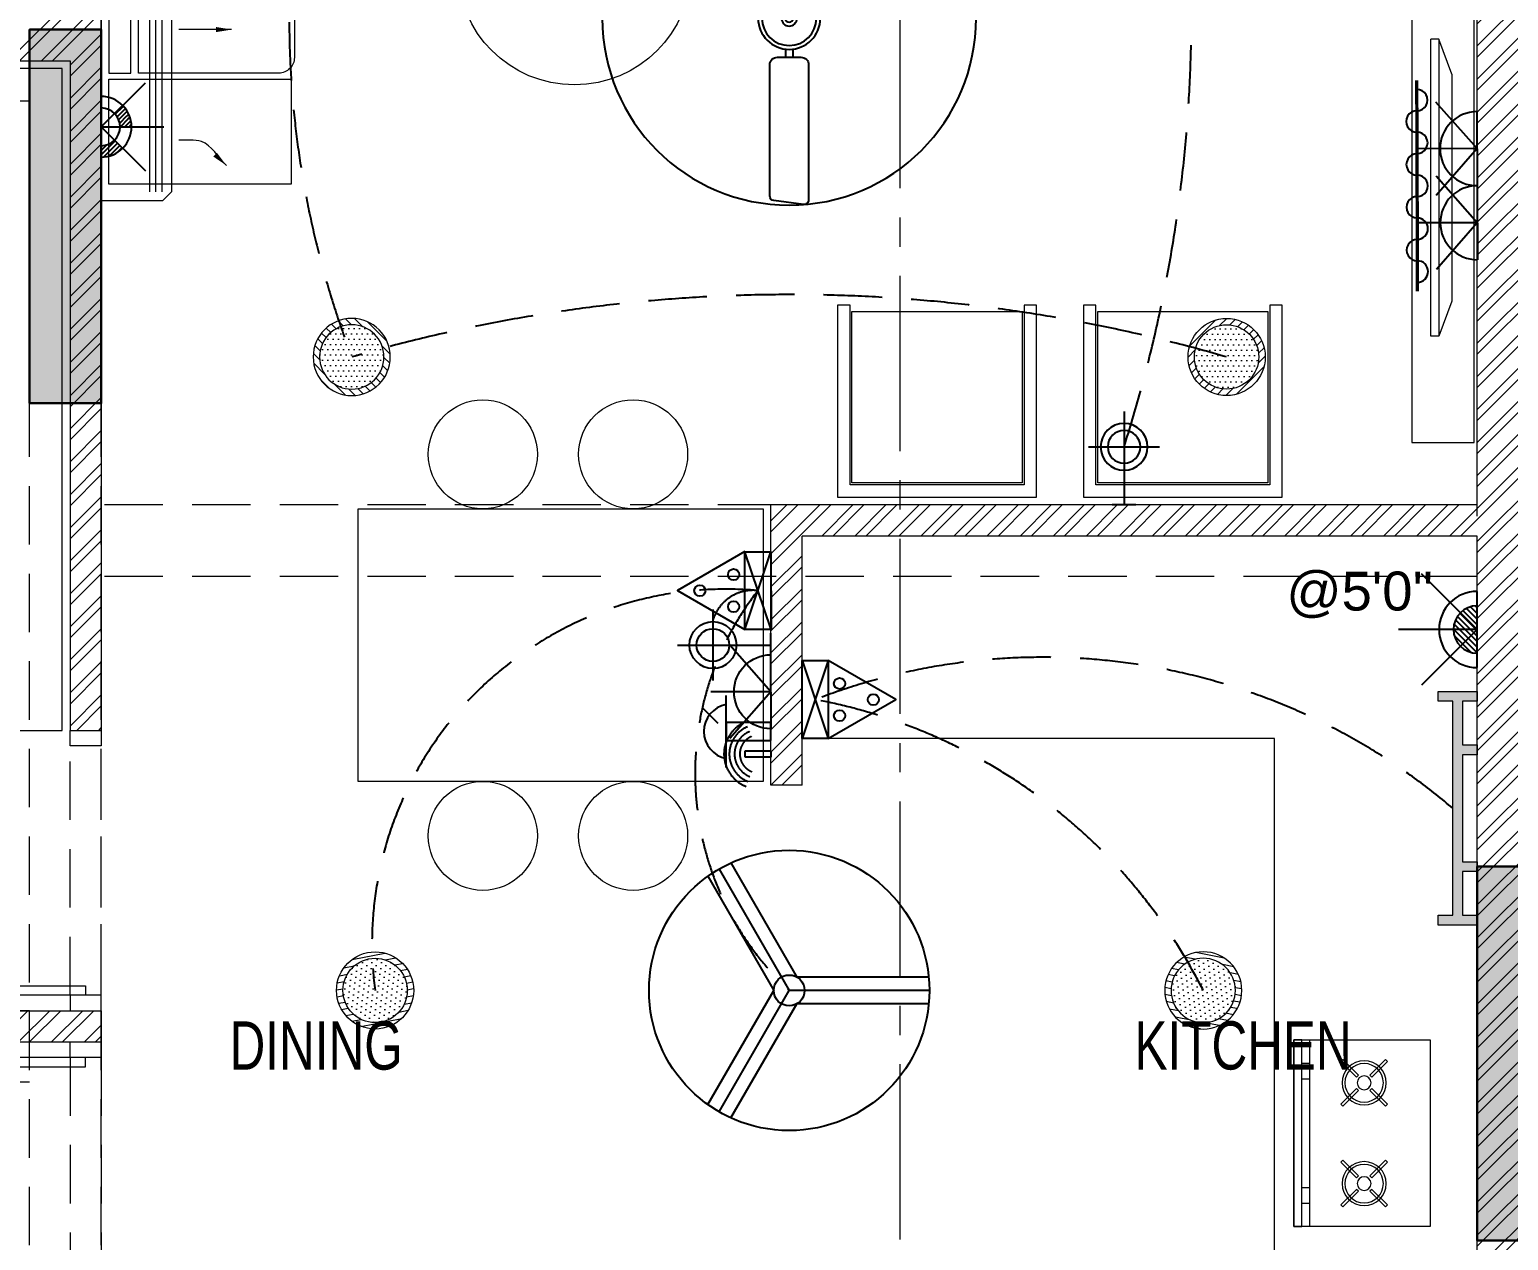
# Model space of a CAD drawing. Header units: inches. Extents: x 822859 to 1009930, y 496782 to 576896.
# Drawn here: x 829662 to 834409, y 507805 to 511693 of the extents above; entities that cross this region are included whole.
import ezdxf
from ezdxf.enums import TextEntityAlignment as Align

# ---------------------------------------------------------------- set-up
doc = ezdxf.new("R2010")
doc.units = ezdxf.units.IN
doc.header["$LTSCALE"] = 750
doc.header["$MEASUREMENT"] = 0
for name, pattern in [('CENTER', [2, 1.25, -0.25, 0.25, -0.25]), ('CENTER2', [1.125, 0.75, -0.125, 0.125, -0.125]), ('DASHED', [0.75, 0.5, -0.25]), ('HIDDEN', [0.375, 0.25, -0.125])]:
    doc.linetypes.add(name, pattern=pattern)
for name, color, linetype, lineweight in [('1 x 15 W green led dl', 84, 'Continuous', 5), ('COLUMN', 5, 'Continuous', 13), ('d-fur', 250, 'Continuous', 9), ('DOOR-MSA', 8, 'Continuous', 13), ('ELE-01-MSA', 8, 'Continuous', 18), ('FURNITURE-MSA', 251, 'Continuous', 5), ('HVAC-HW UNIT', 1, 'Continuous', 13), ('PE-02 1x40w wall tube light point', 76, 'Continuous', 5), ('S_B4_230x425', 15, 'HIDDEN', 20), ('S_B4_230x575', 10, 'HIDDEN', 20), ('S_C_ABOVE HP TO TOP', 5, 'Continuous', 30), ('SECTION LINE', 14, 'CENTER', 9), ('TEXT ROOM NAME-MSA', 8, 'Continuous', 13), ('WALL HATCH-MSA', 251, 'Continuous', 9), ('WALL-MSA', 11, 'Continuous', 18), ('WINDOW-MSA', 8, 'Continuous', 13)]:
    doc.layers.add(name, color=color, linetype=linetype, lineweight=lineweight)
for name, color, linetype in [('CS SHEET', 7, 'Continuous'), ('E-18 wall light point', 3, 'Continuous'), ('E-39 call bell point', 1, 'Continuous'), ('E-47 switch board', 1, 'Continuous'), ('E-49 5A plug point', 150, 'Continuous'), ('E-49a SB with 5A plug point', 5, 'Continuous'), ('E-50 15A plug point', 1, 'Continuous'), ('E-51 15 A AC PLUG POINT', 6, 'Continuous'), ('E-56 television point', 4, 'Continuous'), ('E-electrical text', 202, 'Continuous'), ('ELE.fan', 30, 'Continuous'), ("Emg-42 4' fan point", 30, 'Continuous'), ('PE-E-Electrical Control', 150, 'HIDDEN'), ('R.C.C HATCH-MSA', 250, 'Continuous'), ('WIFI', 5, 'DASHED')]:
    doc.layers.add(name, color=color, linetype=linetype)
doc.styles.add('125pt1.6', font='simplex.shx', dxfattribs={"width": 0.6, "height": 200})
doc.styles.add('MtXpl_Swis721_LtCn_B', font='swisscl.ttf')
doc.styles.add('NARROW', font='ARIALN.TTF', dxfattribs={"height": 2.25})
doc.styles.get("Standard").update_dxf_attribs({"font": 'arial.ttf'})
doc.dimstyles.new('DIM_50', dxfattribs={"dimtxt": 200, "dimasz": 100, "dimexe": 25, "dimexo": 5, "dimgap": 25, "dimtad": 1, "dimdec": 0, "dimzin": 0, "dimdsep": 46, "dimtxsty": '125pt1.6', "dimblk": 'ARCHTICK', "dimcen": 0.09, "dimclrd": 8, "dimclre": 8, "dimclrt": 7, "dimaunit": 1, "dimadec": 4, "dimazin": 0, "dimtfac": 1, "dimtdec": 0, "dimtmove": 2, "dimatfit": 1, "dimfxl": 150, "dimfxlon": 1, "dimtolj": 1, "dimtzin": 0, "dimarcsym": 1})
pattern_1 = [(45, (-830625.795, -554021.86), (-53.0330086, 53.0330086), []), (45, (-830590.44, -554021.86), (-53.0330086, 53.0330086), [])]

# ---------------------------------------------------------------- blocks, each defined once
blk = doc.blocks.new('A$C37e82350')
at = {"layer": 'SECTION LINE', "linetype": 'CENTER2'}
blk.add_lwpolyline([(-2541.6, -2026.8), (-2541.6, -2083.3), (61391, -2083.3), (61391, -2039.2)], dxfattribs=at)
blk = doc.blocks.new('BLOCK-G & H TYPICAL COLOUMN')
at = {"layer": 'R.C.C HATCH-MSA'}
h = blk.add_hatch(color=256, dxfattribs=at)
h.dxf.hatch_style = 1
h.paths.add_polyline_path([(172697.62, -104207.75), (172688.57, -104207.75), (172688.57, -104255), (172697.62, -104255)])
h.paths.add_polyline_path([(172327.12, -104207.75), (172336.18, -104207.75), (172336.18, -104255), (172327.12, -104255)])
h.paths.add_polyline_path([(172819.88, -104207.75), (172819.88, -104216.81), (172867.12, -104216.81), (172867.12, -104207.75)])
h.paths.add_polyline_path([(172204.87, -104207.75), (172204.87, -104216.81), (172157.62, -104216.81), (172157.62, -104207.75)])
h.paths.add_polyline_path([(172561.18, -104240.06), (172552.12, -104240.06), (172552.12, -104287.31), (172561.18, -104287.31)])
h.paths.add_polyline_path([(172463.57, -104240.06), (172472.62, -104240.06), (172472.62, -104287.31), (172463.57, -104287.31)])
h.paths.add_polyline_path([(172177.87, -104422.2), (172177.87, -104431.25), (172130.62, -104431.25), (172130.62, -104422.2)])
h.paths.add_polyline_path([(172894.12, -104422.2), (172894.12, -104431.25), (172846.88, -104431.25), (172846.88, -104422.2)])
h.paths.add_polyline_path([(172336.12, -104486.75), (172336.12, -104495.81), (172288.87, -104495.81), (172288.87, -104486.75)])
h.paths.add_polyline_path([(172202.62, -104543.75), (172202.62, -104552.81), (172155.37, -104552.81), (172155.37, -104543.75)])
h.paths.add_polyline_path([(172822.13, -104543.75), (172822.13, -104552.81), (172869.37, -104552.81), (172869.37, -104543.75)])
h.paths.add_polyline_path([(172516.9, -104495.81), (172507.85, -104495.81), (172507.85, -104448.56), (172516.9, -104448.56)])
h.paths.add_polyline_path([(172697.62, -104104.25), (172688.57, -104104.25), (172688.57, -104057.01), (172697.62, -104057.01)])
h.paths.add_polyline_path([(172327.12, -104104.25), (172336.18, -104104.25), (172336.18, -104057.01), (172327.12, -104057.01)])
h.paths.add_polyline_path([(172819.88, -104104.25), (172819.88, -104095.2), (172867.12, -104095.2), (172867.12, -104104.25)])
h.paths.add_polyline_path([(172204.87, -104104.25), (172204.87, -104095.2), (172157.62, -104095.2), (172157.62, -104104.25)])
h.paths.add_polyline_path([(172561.18, -104071.94), (172552.12, -104071.94), (172552.12, -104024.7), (172561.18, -104024.7)])
h.paths.add_polyline_path([(172463.57, -104071.94), (172472.62, -104071.94), (172472.62, -104024.7), (172463.57, -104024.7)])
h.paths.add_polyline_path([(172177.87, -103889.81), (172177.87, -103880.75), (172130.62, -103880.75), (172130.62, -103889.81)])
h.paths.add_polyline_path([(172894.12, -103889.81), (172894.12, -103880.75), (172846.88, -103880.75), (172846.88, -103889.81)])
h.paths.add_polyline_path([(172336.12, -103825.25), (172336.12, -103816.2), (172288.87, -103816.2), (172288.87, -103825.25)])
h.paths.add_polyline_path([(172202.62, -103768.25), (172202.62, -103759.2), (172155.37, -103759.2), (172155.37, -103768.25)])
h.paths.add_polyline_path([(172822.13, -103768.25), (172822.13, -103759.2), (172869.37, -103759.2), (172869.37, -103768.25)])
h.paths.add_polyline_path([(172516.9, -103816.2), (172507.85, -103816.2), (172507.85, -103863.44), (172516.9, -103863.44)])
h.paths.add_polyline_path([(172548.37, -103699.31), (172548.37, -103690.25), (172595.62, -103690.25), (172595.62, -103699.31)])
h.paths.add_polyline_path([(172476.37, -103699.31), (172476.37, -103690.25), (172429.13, -103690.25), (172429.13, -103699.31)])
h.paths.add_polyline_path([(172726.82, -103612.31), (172726.82, -103603.25), (172774.06, -103603.25), (172774.06, -103612.31)])
h.paths.add_polyline_path([(172297.93, -103612.31), (172297.93, -103603.25), (172250.69, -103603.25), (172250.69, -103612.31)])
h.paths.add_polyline_path([(172920.37, -103523.81), (172920.37, -103514.75), (172857.56, -103514.75), (172857.56, -103523.81)])
h.paths.add_polyline_path([(172104.37, -103523.81), (172104.37, -103514.75), (172167.19, -103514.75), (172167.19, -103523.81)])
h.paths.add_polyline_path([(172476.37, -103492.94), (172467.32, -103492.94), (172467.32, -103445.7), (172476.37, -103445.7)])
h.paths.add_polyline_path([(172548.37, -103492.94), (172557.43, -103492.94), (172557.43, -103445.7), (172548.37, -103445.7)])
h.paths.add_polyline_path([(172663.43, -103454.75), (172759.5, -103454.75), (172759.5, -103349.7), (172663.43, -103349.7), (172663.43, -103358.75), (172750.44, -103358.75), (172750.44, -103445.7), (172663.43, -103445.7)])
h.paths.add_polyline_path([(172361.32, -103454.75), (172265.25, -103454.75), (172265.25, -103349.7), (172361.32, -103349.7), (172361.32, -103358.75), (172274.31, -103358.75), (172274.31, -103445.7), (172361.32, -103445.7)])
h.paths.add_polyline_path([(172428.37, -103358.75), (172419.32, -103358.75), (172419.32, -103311.51), (172428.37, -103311.51)])
h.paths.add_polyline_path([(172428.37, -103132.74), (172419.32, -103132.74), (172419.32, -103179.99), (172428.37, -103179.99)])
h.paths.add_polyline_path([(172151.62, -103286.75), (172151.62, -103277.7), (172104.37, -103277.7), (172104.37, -103286.75)])
h.paths.add_polyline_path([(172245.43, -103162.74), (172245.43, -103153.68), (172198.19, -103153.68), (172198.19, -103162.74)])
h.paths.add_polyline_path([(172428.37, -103021.25), (172419.32, -103021.25), (172419.32, -103068.5), (172428.37, -103068.5)])
h.paths.add_polyline_path([(172245.43, -102997.25), (172236.37, -102997.25), (172236.37, -103044.5), (172245.43, -103044.5)])
h.paths.add_polyline_path([(172104.37, -102997.25), (172104.37, -103006.31), (172151.62, -103006.31), (172151.62, -102997.25)])
h.paths.add_polyline_path([(172596.37, -103358.75), (172605.43, -103358.75), (172605.43, -103311.51), (172596.37, -103311.51)])
h.paths.add_polyline_path([(172596.37, -103132.74), (172605.43, -103132.74), (172605.43, -103179.99), (172596.37, -103179.99)])
h.paths.add_polyline_path([(172873.13, -103286.75), (172873.13, -103277.7), (172920.37, -103277.7), (172920.37, -103286.75)])
h.paths.add_polyline_path([(172779.32, -103162.74), (172779.32, -103153.68), (172826.56, -103153.68), (172826.56, -103162.74)])
h.paths.add_polyline_path([(172596.37, -103021.25), (172605.43, -103021.25), (172605.43, -103068.5), (172596.37, -103068.5)])
h.paths.add_polyline_path([(172779.32, -102997.25), (172788.37, -102997.25), (172788.37, -103044.5), (172779.32, -103044.5)])
h.paths.add_polyline_path([(172920.37, -102997.25), (172920.37, -103006.31), (172873.13, -103006.31), (172873.13, -102997.25)])
h.paths.add_polyline_path([(172548.37, -104612.7), (172548.37, -104621.75), (172595.62, -104621.75), (172595.62, -104612.7)])
h.paths.add_polyline_path([(172476.37, -104612.7), (172476.37, -104621.75), (172429.13, -104621.75), (172429.13, -104612.7)])
h.paths.add_polyline_path([(172297.93, -104699.7), (172297.93, -104708.75), (172250.69, -104708.75), (172250.69, -104699.7)])
h.paths.add_polyline_path([(172104.37, -104788.2), (172104.37, -104797.25), (172167.19, -104797.25), (172167.19, -104788.2)])
h.paths.add_polyline_path([(172726.82, -104699.7), (172726.82, -104708.75), (172774.06, -104708.75), (172774.06, -104699.7)])
h.paths.add_polyline_path([(172920.37, -104788.2), (172920.37, -104797.25), (172857.56, -104797.25), (172857.56, -104788.2)])
h.paths.add_polyline_path([(172476.37, -104819.06), (172467.32, -104819.06), (172467.32, -104866.31), (172476.37, -104866.31)])
h.paths.add_polyline_path([(172548.37, -104819.06), (172557.43, -104819.06), (172557.43, -104866.31), (172548.37, -104866.31)])
h.paths.add_polyline_path([(172663.43, -104857.25), (172759.5, -104857.25), (172759.5, -104962.31), (172663.43, -104962.31), (172663.43, -104953.25), (172750.44, -104953.25), (172750.44, -104866.31), (172663.43, -104866.31)])
h.paths.add_polyline_path([(172361.32, -104857.25), (172265.25, -104857.25), (172265.25, -104962.31), (172361.32, -104962.31), (172361.32, -104953.25), (172274.31, -104953.25), (172274.31, -104866.31), (172361.32, -104866.31)])
h.paths.add_polyline_path([(172428.37, -104953.25), (172419.32, -104953.25), (172419.32, -105000.5), (172428.37, -105000.5)])
h.paths.add_polyline_path([(172428.37, -105178.31), (172419.32, -105178.31), (172419.32, -105131.06), (172428.37, -105131.06)])
h.paths.add_polyline_path([(172151.62, -105025.25), (172151.62, -105034.31), (172104.37, -105034.31), (172104.37, -105025.25)])
h.paths.add_polyline_path([(172245.43, -105072.5), (172236.37, -105072.5), (172236.37, -105025.25), (172245.43, -105025.25)])
h.paths.add_polyline_path([(172428.37, -105290.75), (172419.32, -105290.75), (172419.32, -105243.51), (172428.37, -105243.51)])
h.paths.add_polyline_path([(172245.43, -105314.75), (172236.37, -105314.75), (172236.37, -105267.51), (172245.43, -105267.51)])
h.paths.add_polyline_path([(172104.37, -105277.35), (172113.43, -105277.35), (172113.43, -105314.75), (172104.37, -105314.75)])
h.paths.add_polyline_path([(172596.37, -104953.25), (172605.43, -104953.25), (172605.43, -105000.5), (172596.37, -105000.5)])
h.paths.add_polyline_path([(172596.37, -105178.31), (172605.43, -105178.31), (172605.43, -105131.06), (172596.37, -105131.06)])
h.paths.add_polyline_path([(172873.13, -105025.25), (172873.13, -105034.31), (172920.37, -105034.31), (172920.37, -105025.25)])
h.paths.add_polyline_path([(172788.37, -105025.25), (172779.32, -105025.25), (172779.32, -105072.5), (172788.37, -105072.5)])
h.paths.add_polyline_path([(172596.37, -105290.75), (172605.43, -105290.75), (172605.43, -105243.51), (172596.37, -105243.51)])
h.paths.add_polyline_path([(172779.32, -105314.75), (172788.37, -105314.75), (172788.37, -105267.51), (172779.32, -105267.51)])
h.paths.add_polyline_path([(172911.32, -105314.75), (172920.37, -105314.75), (172920.37, -105277.35), (172911.32, -105277.35)])
h.paths.add_polyline_path([(172688.63, -104486.75), (172688.63, -104495.81), (172735.87, -104495.81), (172735.87, -104486.75)])
h.paths.add_polyline_path([(172688.63, -103825.25), (172688.63, -103816.2), (172735.87, -103816.2), (172735.87, -103825.25)])
at = {"layer": 'COLUMN'}
for points in [[(172245.43, -105072.5), (172236.37, -105072.5), (172236.37, -105025.25), (172245.43, -105025.25)], [(172428.37, -105178.31), (172419.32, -105178.31), (172419.32, -105131.06), (172428.37, -105131.06)]]:
    blk.add_lwpolyline(points, close=True, dxfattribs=at)
blk = doc.blocks.new('A$C16cd5f5f')
at = {"layer": 'WINDOW-MSA', "ltscale": 5000}
for points in [[(50, 50), (50, 850), (80, 850), (80, 50)], [(0, 0), (50, 0), (50, 100), (0, 100)], [(900, 0), (850, 0), (850, 100), (900, 100)]]:
    blk.add_lwpolyline(points, close=True, dxfattribs=at)
at = {"layer": 'WINDOW-MSA', "linetype": 'HIDDEN', "elevation": 0}
blk.add_lwpolyline([(50, 100), (850, 100)], dxfattribs=at)
at = {"layer": 'WINDOW-MSA', "linetype": 'HIDDEN'}
blk.add_lwpolyline([(50, 0), (850, 0)], dxfattribs=at)
blk = doc.blocks.new('G$C7997B730')
at = {"layer": 'FURNITURE-MSA'}
for p, q in [((36, 1324.9, 0), (0, 1324.9, 0)), ((0, 1324.9, 0), (0, 0, 0)), ((36, 1324.9, 0), (0, 1324.9, 0)), ((92.7, 1168.8, 0), (36, 1324.9, 0)), ((36, 0, 0), (36, 1324.9, 0)), ((92.7, 1168.8, 0), (36, 1324.9, 0)), ((92.7, 156.1, 0), (92.7, 1168.8, 0)), ((92.7, 156.1, 0), (36, 0, 0)), ((36, 0, 0), (0, 0, 0))]:
    blk.add_line(p, q, dxfattribs=at)
blk = doc.blocks.new('STUV')
at = {"layer": 'FURNITURE-MSA'}
for p, q in [((168.7, 0, 0), (168.7, -600, 0)), ((-81.5, -69.6), (-75.3, -63.3)), ((-31.4, -119.7), (-81.5, -69.6)), ((-75.3, -63.3), (-25.2, -113.4)), ((11.8, -113.4), (61.9, -63.3)), ((68.2, -69.6), (18.1, -119.7)), ((61.9, -63.3), (68.2, -69.6)), ((168.7, -75.9, 0), (193.7, -75.9, 0)), ((-25.2, -113.4), (-31.4, -119.7)), ((18.1, -119.7), (11.8, -113.4)), ((193.7, -125.7, 0), (168.7, -125.7, 0)), ((-81.5, -206.8), (-31.4, -156.7)), ((-25.2, -162.9), (-75.3, -213)), ((-31.4, -156.7), (-25.2, -162.9)), ((11.8, -162.9), (18.1, -156.7)), ((61.9, -213), (11.8, -162.9)), ((18.1, -156.7), (68.2, -206.8)), ((-75.3, -213), (-81.5, -206.8)), ((68.2, -206.8), (61.9, -213)), ((-81.5, -393.2), (-75.3, -387)), ((-31.4, -443.3), (-81.5, -393.2)), ((-75.3, -387), (-25.2, -437.1)), ((11.8, -437.1), (61.9, -387)), ((68.2, -393.2), (18.1, -443.3)), ((61.9, -387), (68.2, -393.2)), ((-25.2, -437.1), (-31.4, -443.3)), ((18.1, -443.3), (11.8, -437.1)), ((193.7, -474.3, 0), (168.7, -474.3, 0)), ((-81.5, -530.4), (-31.4, -480.3)), ((-25.2, -486.6), (-75.3, -536.7)), ((-31.4, -480.3), (-25.2, -486.6)), ((11.8, -486.6), (18.1, -480.3)), ((61.9, -536.7), (11.8, -486.6)), ((18.1, -480.3), (68.2, -530.4)), ((-75.3, -536.7), (-81.5, -530.4)), ((68.2, -530.4), (61.9, -536.7)), ((193.7, -524.1, 0), (168.7, -524.1, 0))]:
    blk.add_line(p, q, dxfattribs=at)
for points in [[(-218.6, -600), (218.6, -600), (218.6, 0), (-218.6, 0)], [(218.6, -600), (193.7, -600), (193.7, 0), (218.6, 0)]]:
    blk.add_lwpolyline(points, close=True, dxfattribs=at)
for centre, radius in [((-6.7, -138.2), 70.6), ((-6.7, -138.2), 61.8), ((-6.7, -138.2), 22.1), ((-6.7, -461.8), 70.6), ((-6.7, -461.8), 61.8), ((-6.7, -461.8), 22.1)]:
    blk.add_circle(centre, radius, dxfattribs=at)
blk = doc.blocks.new('A$Caebde61c')
at = {"layer": 'FURNITURE-MSA'}
for p, q in [((7349.6, -53787.4), (5832.8, -53787.4)), ((7349.6, -56539.5), (7349.6, -53787.4))]:
    blk.add_line(p, q, dxfattribs=at)
for points in [[(3607.5, -51651), (3677.8, -51651), (3677.8, -50007.4), (6402.8, -50007.4), (6402.8, -49937.4), (3607.8, -49937.4)], [(7790.3, -52837.4), (7990.3, -52837.4), (7990.3, -51187.4), (7790.3, -51187.4)], [(3457.8, -53761.2), (3457.8, -51636.2), (2947.8, -51636.2), (2947.8, -53761.2)], [(4192.5, -51671), (4192.5, -52007.4), (3607.5, -52007.4), (3607.5, -51671)], [(4407.8, -53049.9), (5707.8, -53049.9), (5707.8, -53924.9), (4407.8, -53924.9)]]:
    blk.add_lwpolyline(points, close=True, dxfattribs=at)
blk.add_lwpolyline([(3702.8, -50032.4), (6402.8, -50032.4), (6402.8, -50482.4, -0.414214), (6352.8, -50532.4), (4202.8, -50532.4), (4202.8, -51601, -0.414214), (4152.8, -51651), (3702.8, -51651), (3702.8, -50032.4)], format="xyb", dxfattribs=at)
for centre, radius in [((5101.9, -51313.8, 0), 375), ((4807.8, -52874.9), 175), ((5290.2, -52874.9), 175), ((4807.8, -54099.9), 175), ((5290.2, -54099.9), 175)]:
    blk.add_circle(centre, radius, dxfattribs=at)
at = {"layer": 'FURNITURE-MSA', "xscale": -1}
blk.add_blockref('STUV', (7630.1, -54754.6), dxfattribs=at)
blk = doc.blocks.new('DRHASHGSDG')
at = {"layer": 'WALL HATCH-MSA'}
h = blk.add_hatch(dxfattribs=at)
h.set_pattern_fill('ANSI32', color=256, scale=200)
h.set_pattern_definition(pattern_1)
h.paths.add_polyline_path([(1416.5, -43855.3), (1416.5, -44755.3), (1516.5, -44755.3), (1516.5, -43955.3), (3683.3, -43955.3), (3683.3, -49682.4), (3913.3, -49682.4), (3913.3, -40500.3), (3683.3, -40500.3), (3683.3, -43855.3)])
h = blk.add_hatch(dxfattribs=at)
h.set_pattern_fill('ANSI32', color=256, scale=200)
h.set_pattern_definition(pattern_1)
h.paths.add_polyline_path([(-4316.3, -43529.1), (-4316.3, -42329.1), (-963.5, -42329.1), (-963.5, -42230.3), (-733.5, -42230.3), (-733.5, -44579.1), (-833.5, -44579.1), (-833.5, -42429.1), (-4216.3, -42429.1), (-4216.3, -43529.1)])
h = blk.add_hatch(dxfattribs=at)
h.set_pattern_fill('ANSI32', color=256, scale=200)
h.set_pattern_definition(pattern_1)
h.paths.add_polyline_path([(-4316.3, -46932.4), (-4316.3, -45079.1), (-4216.3, -45079.1), (-4216.3, -45479.1), (-733.5, -45479.1), (-733.5, -45579.1), (-4216.3, -45579.1), (-4216.3, -46932.4)])
at = {"layer": 'd-fur', "ltscale": 100}
for points in [[(2269.2, -43214.2), (2229.2, -43214.2), (2229.2, -43790.3), (1670.5, -43790.3), (1670.5, -43214.2), (1630.5, -43214.2), (1630.5, -43830.3), (2269.2, -43830.3)], [(1676.5, -43234.2), (2223.2, -43234.2), (2223.2, -43784.3), (1676.5, -43784.3)], [(3057.9, -43214.2), (3017.9, -43214.2), (3017.9, -43790.3), (2459.2, -43790.3), (2459.2, -43214.2), (2419.2, -43214.2), (2419.2, -43830.3), (3057.9, -43830.3)], [(2465.2, -43234.2), (3011.9, -43234.2), (3011.9, -43784.3), (2465.2, -43784.3)]]:
    blk.add_lwpolyline(points, close=True, dxfattribs=at)
at = {"layer": 'WALL-MSA'}
for p, q in [((3683.3, -43855.3), (3683.3, -40500.3)), ((-733.5, -42230.3), (-733.5, -44579.1)), ((-4216.3, -42429.1), (-833.5, -42429.1)), ((-833.5, -42429.1), (-833.5, -44579.1)), ((3683.3, -43855.3), (1416.5, -43855.3)), ((1416.5, -44755.3), (1416.5, -43855.3)), ((3683.3, -43955.3), (1516.5, -43955.3)), ((1516.5, -44755.3), (1516.5, -43955.3)), ((3683.3, -49682.4), (3683.3, -43955.3)), ((-833.5, -44579.1), (-733.5, -44579.1)), ((1516.5, -44755.3), (1416.5, -44755.3)), ((-4216.3, -45479.1), (-733.5, -45479.1)), ((-733.5, -45479.1), (-733.5, -45579.1)), ((-4216.3, -45579.1), (-733.5, -45579.1))]:
    blk.add_line(p, q, dxfattribs=at)
at = {"color": 2, "rotation": 270}
blk.add_blockref('A$C37e82350', (3913.3, 9182.1), dxfattribs=at)
at = {"layer": 'COLUMN', "xscale": 25.4, "yscale": 25.4, "zscale": 25.4}
blk.add_blockref('BLOCK-G & H TYPICAL COLOUMN', (-4375767.4, 2625312.3), dxfattribs=at)
at = {"layer": 'DOOR-MSA', "rotation": 90.00000000000001}
blk.add_blockref('A$C16cd5f5f', (-733.5, -45479.1, 0), dxfattribs=at)
at = {"layer": 'DOOR-MSA', "extrusion": (-5.73972e-42, 1.29247e-26, -1), "zscale": -1, "rotation": 270}
blk.add_blockref('A$C16cd5f5f', (733.5, -45579.1), dxfattribs=at)
at = {"layer": 'ELE-01-MSA', "xscale": -0.7200000000000014, "yscale": 0.7200000000000014, "zscale": 0.7200000000000014, "rotation": 180}
blk.add_blockref('G$C7997B730', (3534.8, -42359.9, 0), dxfattribs=at)
at = {"layer": 'FURNITURE-MSA'}
blk.add_blockref('A$Caebde61c', (-4316.3, 9182.1), dxfattribs=at)
at = {"layer": 'TEXT ROOM NAME-MSA', "lineweight": 0, "style": 'MtXpl_Swis721_LtCn_B'}
for s, p in [('DINING', (-321.6, -45668.3)), ('KITCHEN', (2583.3, -45668))]:
    blk.add_text(s, height=155, dxfattribs=at).set_placement(p)
blk = doc.blocks.new('C-230x1200')
at = {"layer": 'S_C_ABOVE HP TO TOP'}
h = blk.add_hatch(color=250, dxfattribs=at)
h.dxf.hatch_style = 1
h.paths.add_polyline_path([(-230, 1200), (-230, 0), (0, 0), (0, 1200)])
at = {"layer": 'S_C_ABOVE HP TO TOP', "color": 8}
blk.add_lwpolyline([(0, 1200), (-230, 1200), (-230, 0), (0, 0)], close=True, dxfattribs=at)
blk = doc.blocks.new('zw$A6E')
at = {"layer": 'S_B4_230x425', "color": 8}
for p, q in [((-8410.5, -43855.3), (-12827.3, -43855.3)), ((-8410.5, -44085.3), (-12827.3, -44085.3))]:
    blk.add_line(p, q, dxfattribs=at)
at = {"layer": 'S_B4_230x575', "color": 8}
for p, q in [((-8410.5, -45016.7), (-8410.5, -41700.3)), ((-13057.3, -42559.1), (-15210.1, -42559.1)), ((-13057.3, -48482.4), (-13057.3, -43529.1)), ((-12827.3, -48482.4), (-12827.3, -43529.1)), ((-13057.3, -45479.1), (-16180.1, -45479.1)), ((-13057.3, -45709.1), (-16180.1, -45709.1))]:
    blk.add_line(p, q, dxfattribs=at)
at = {"layer": 'S_C_ABOVE HP TO TOP', "rotation": 180}
blk.add_blockref('C-230x1200', (-13057.3, -42329.1), dxfattribs=at)
at = {"layer": 'S_C_ABOVE HP TO TOP'}
blk.add_blockref('C-230x1200', (-8180.5, -46216.7), dxfattribs=at)
blk = doc.blocks.new('F12')
at = {"color": 7}
for p, q in [((-0.115, 0.993), (-0.115, 1.25)), ((0.115, 0.993), (0.115, 1.25)), ((-0.918, -0.397), (-1.14, -0.525)), ((0.918, -0.397), (1.14, -0.525)), ((-0.803, -0.596), (-1.025, -0.725)), ((0.803, -0.596), (1.025, -0.725))]:
    blk.add_line(p, q, dxfattribs=at)
for points in [[(-0.375, 1.25), (0.375, 1.25, 0.414214), (0.625, 1.5), (0.625, 5.831, 0.453094), (0.455, 5.98), (-0.495, 5.855, 0.376373), (-0.625, 5.706), (-0.625, 1.5, 0.414214)], [(-0.895, -0.95), (-1.27, -0.3, 0.414214), (-1.612, -0.209), (-5.362, -2.374, 0.453094), (-5.406, -2.596), (-4.823, -3.356, 0.376373), (-4.629, -3.394), (-0.987, -1.291, 0.414214)], [(1.27, -0.3), (0.895, -0.95, 0.414214), (0.987, -1.291), (4.737, -3.457, 0.453094), (4.951, -3.384), (5.318, -2.499, 0.376373), (5.254, -2.312), (1.612, -0.209, 0.414214)]]:
    blk.add_lwpolyline(points, format="xyb", close=True, dxfattribs=at)
for radius in [6, 1, 0.25]:
    blk.add_circle((0, 0), radius)
for radius in [0.875, 0.125]:
    blk.add_circle((0, 0), radius, dxfattribs=at)
blk = doc.blocks.new('P-01')
for p, q in [((-0.5, 0), (-0.5, 3.094)), ((-0.5, 0), (-2.906, 2.115)), ((-0.5, 0), (1.906, 2.115)), ((1.405, 0), (-2.405, 0))]:
    blk.add_line(p, q)
blk.add_arc((-0.5, -0.001), 1.905, 0.02927, 179.97073)
blk = doc.blocks.new('A$C39A77DF2')
at = {"layer": 'E-49 5A plug point', "xscale": -62.36633987703786, "yscale": 62.36633987703786, "zscale": 79.20525164419156, "rotation": 270}
blk.add_blockref('P-01', (0, 31.2), dxfattribs=at)
blk = doc.blocks.new('TV-02')
at = {"const_width": 0.171}
blk.add_lwpolyline([(4.516, 0), (-6.36, 0)], dxfattribs=at)
at = {"ltscale": 100}
for centre, major_axis, start_param, end_param in [((-5.335, 0), (0.39, 0.39), 5.497787, 8.63938), ((-3.129, 0), (0.39, 0.39), 5.497787, 8.63938), ((-0.922, 0), (0.39, 0.39), 5.497787, 8.63938), ((0.181, 0), (0.39, 0.39), 2.356194, 5.497787), ((1.284, 0), (-0.39, 0.39), 3.926991, 7.068583), ((2.388, 0), (0.39, 0.39), 2.356194, 5.497787), ((3.491, 0), (-0.39, 0.39), 3.926991, 7.068583), ((-4.232, 0), (0.39, 0.39), 2.356194, 5.497787), ((-2.025, 0), (-0.39, 0.39), 0.785398, 3.926991)]:
    blk.add_ellipse(centre, major_axis=major_axis, ratio=1, start_param=start_param, end_param=end_param, dxfattribs=at)
blk = doc.blocks.new('DLL')
at = {"linetype": 'HIDDEN'}
h = blk.add_hatch(dxfattribs=at)
h.set_pattern_fill('ANSI31', color=256, scale=0.255)
h.set_pattern_definition([(45, (0, 0), (-0.57249, 0.57249), [])])
h.paths.add_polyline_path([(4.64, 0, -1), (-4.64, 0, -1)])
h.paths.add_polyline_path([(-3.87, 0, 1), (3.87, 0, 1)], flags=16)
h = blk.add_hatch(dxfattribs=at)
h.set_pattern_fill('DOTS', color=8, scale=0.4)
h.set_pattern_definition([(0, (0, 0), (0.3175, 0.635), [0, -0.635])])
h.paths.add_polyline_path([(-3.87, 0, 1), (3.87, 0, 1)])
for radius in [4.64, 3.87]:
    blk.add_circle((0, 0), radius)
blk = doc.blocks.new('_ArchTick')
at = {"color": 0, "linetype": 'ByBlock', "const_width": 0.15}
blk.add_lwpolyline([(-0.5, -0.5), (0.5, 0.5)], dxfattribs=at)
blk = doc.blocks.new('WL-01')
for points in [[(-3.567, 2.176), (-3.567, -2.176)], [(-5.742, 0), (0, 0)], [(0, -0.722), (0, 0.722)]]:
    blk.add_lwpolyline(points)
for radius in [1.441, 1.007]:
    blk.add_circle((-3.567, 0), radius)
blk = doc.blocks.new('A$C4D7A2C8D')
blk.add_lwpolyline([(4, -1.68), (-6, -1.68), (-6, 1.68), (4, 1.68)], close=True)
for points in [[(4, 1.68), (-6, -1.68)], [(4, -1.68), (-6, 1.68)]]:
    blk.add_lwpolyline(points)
blk = doc.blocks.new('P ONB-01')
at = {"ltscale": 0.4}
blk.add_lwpolyline([(1.809, 0), (0, 3.133), (-1.809, 0)], close=True, dxfattribs=at)
for centre in [(0, 2.089), (-0.746, 0.522), (0.746, 0.522)]:
    blk.add_circle(centre, 0.259, dxfattribs=at)
blk = doc.blocks.new('A$C73F74EB9')
h = blk.add_hatch(color=8)
h.dxf.hatch_style = 1
h.paths.add_polyline_path([(2.75, 0.75), (2.75, 0), (3.25, 0), (3.25, 0.75), (5.5, 0.75), (5.5, 0), (6, 0), (6, 2), (5.5, 2), (5.5, 1.25), (-5.5, 1.25), (-5.5, 2), (-6, 2), (-6, 0), (-5.5, 0), (-5.5, 0.75), (-3.25, 0.75), (-3.25, 0), (-2.75, 0), (-2.75, 0.75)])
blk.add_lwpolyline([(5.5, 1.25), (-5.5, 1.25), (-5.5, 2), (-6, 2), (-6, 0), (-5.5, 0), (-5.5, 0.75), (-3.25, 0.75), (-3.25, 0), (-2.75, 0), (-2.75, 0.75), (2.75, 0.75), (2.75, 0), (3.25, 0), (3.25, 0.75), (5.5, 0.75), (5.5, 0), (6, 0), (6, 2), (5.5, 2), (5.5, 1.25)])
blk = doc.blocks.new('PP-01')
h = blk.add_hatch()
h.set_pattern_fill('ANSI31', color=256, scale=1.635026, style=0)
h.set_pattern_definition([(45, (-4840.0876, -743.28332), (-0.14451727, 0.14451727), [])])
edge = h.paths.add_edge_path()
edge.add_ellipse((0, 0), major_axis=(0.861, 0.861), ratio=1, start_angle=90, end_angle=135)
edge.add_line((-1.218, 0), (0, 0))
edge.add_line((0, 0), (-0.861, 0.861))
edge = h.paths.add_edge_path()
edge.add_line((0, 0), (0, 1.218))
edge.add_ellipse((0, 0), major_axis=(0.861, 0.861), ratio=1, start_angle=45, end_angle=90)
edge.add_line((-0.861, 0.861), (0, 0))
edge = h.paths.add_edge_path()
edge.add_line((0, 0), (0.861, 0.861))
edge.add_ellipse((0, 0), major_axis=(0.861, 0.861), ratio=1, start_angle=0, end_angle=45)
edge.add_line((0, 1.218), (0, 0))
edge = h.paths.add_edge_path()
edge.add_ellipse((0, 0), major_axis=(0.861, 0.861), ratio=1, start_angle=-45, end_angle=0)
edge.add_line((0.861, 0.861), (0, 0))
edge.add_line((0, 0), (1.218, 0))
for p, q in [((0, 0), (0, 4.042)), ((0, 0), (-2.858, 2.858)), ((0, 0), (2.858, 2.858)), ((-1.962, 0), (1.962, 0))]:
    blk.add_line(p, q)
for radius in [1.962, 1.218]:
    blk.add_arc((0, 0), radius, 0, 180)
blk = doc.blocks.new('42 FAN NEW')
at = {"layer": 'ELE.fan', "color": 5}
for p, q in [((8.72, 19.1), (-1.15, 2)), ((10.5, 18.19), (0, 0)), ((12.18, 17.1), (2.31, 0)), ((-21, 0), (0, 0)), ((-20.9, 2), (-1.15, 2)), ((10.5, -18.19), (0, 0)), ((12.18, -17.1), (2.31, 0)), ((-20.9, -2), (-1.15, -2)), ((8.72, -19.1), (-1.15, -2))]:
    blk.add_line(p, q, dxfattribs=at)
at = {"layer": 'ELE.fan'}
for radius in [21, 2.31]:
    blk.add_circle((0, 0), radius, dxfattribs=at)
blk = doc.blocks.new('WIFI POINT')
at = {"layer": 'WIFI', "color": 5, "linetype": 'ByBlock'}
blk.add_lwpolyline([(-0.64, 5.05), (0.64, 5.05), (0.64, 0), (-0.64, 0)], close=True, dxfattribs=at)
for radius in [6.77, 5.74, 4.72, 3.69]:
    blk.add_arc((0, 2.38), radius, 22.6083, 158.6358, dxfattribs=at)
blk = doc.blocks.new('BU')
at = {"flags": 128}
blk.add_lwpolyline([(1.5, 2.5, 0.833333), (-1.5, 2.5)], format="xyb", dxfattribs=at)
for points in [[(0.442, 2.942), (1.326, 3.826)], [(-2, 2.5), (2, 2.5)]]:
    blk.add_lwpolyline(points, dxfattribs=at)
blk.add_lwpolyline([(-0.5, 0), (0.5, 0), (0.5, 2.5), (-0.5, 2.5)], close=True)
blk = doc.blocks.new('A$C48C83B35')
at = {"layer": 'E-51 15 A AC PLUG POINT'}
h = blk.add_hatch(dxfattribs=at)
h.set_pattern_fill('ANSI31', color=256, scale=3.615362, style=0)
h.set_pattern_definition([(135, (0, -12.33788), (-0.28322, -0.28322), [])])
edge = h.paths.add_edge_path()
edge.add_ellipse((0, -12.34), major_axis=(1.69, -1.69), ratio=1, start_angle=270, end_angle=315)
edge.add_line((0, -14.73), (0, -16.18))
edge.add_ellipse((0, -12.34), major_axis=(2.72, -2.72), ratio=1, start_angle=270, end_angle=315, ccw=False)
edge.add_line((-2.72, -15.06), (-1.69, -14.03))
edge = h.paths.add_edge_path()
edge.add_ellipse((0, -12.34), major_axis=(1.69, -1.69), ratio=1, start_angle=180, end_angle=225)
edge.add_line((-2.39, -12.34), (-3.85, -12.34))
edge.add_ellipse((0, -12.34), major_axis=(2.72, -2.72), ratio=1, start_angle=180, end_angle=225, ccw=False)
edge.add_line((-2.72, -9.62), (-1.69, -10.65))
for p, q in [((0, -12.34), (-5.6, -6.74)), ((0, -16.3), (0, -8.61)), ((0, -12.34), (-7.92, -12.34)), ((0, -12.34), (-5.6, -17.94))]:
    blk.add_line(p, q, dxfattribs=at)
at = {"layer": 'E-51 15 A AC PLUG POINT', "color": 180, "linetype": 'ByBlock', "lineweight": 5}
for points in [[(-8.93, 20.57), (-7.76, 21.73)], [(-7.76, -21.73), (0, -21.73), (0, 21.73), (-7.76, 21.73)], [(-8.93, 20.57), (-8.93, -20.57)], [(-7.71, -20.57), (-7.71, 20.57)], [(-6.93, -20.57), (-6.93, 20.57)], [(-6.15, -20.57), (-6.15, 20.57)], [(-8.93, -20.57), (-7.76, -21.73)]]:
    blk.add_lwpolyline(points, dxfattribs=at)
at = {"layer": 'E-51 15 A AC PLUG POINT', "extrusion": (0, 0, -1)}
for major_axis in [(-2.72, 2.72), (-1.69, 1.69)]:
    blk.add_ellipse((0, -12.34), major_axis=major_axis, ratio=1, start_param=3.926991, end_param=7.068583, dxfattribs=at)
at = {"layer": 'E-51 15 A AC PLUG POINT', "color": 1, "style": 'NARROW', "text_generation_flag": 4}
blk.add_text(' A/C', height=2.445, rotation=90, dxfattribs=at).set_placement((-3.57, 17.69), align=Align.CENTER)
at = {"layer": 'E-51 15 A AC PLUG POINT', "color": 180, "linetype": 'ByBlock', "lineweight": 5, "path_type": 1}
for points, override in [([(-15.9, 17.26), (-12.7, 14.21), (-9.83, 14.04)], {"dimasz": 2, "dimclrd": 153}), ([(-16.54, 0), (-9.83, 0)], {"dimscale": 1, "dimasz": 2, "dimclrd": 153}), ([(-15.9, -17.26), (-12.7, -14.21), (-9.83, -14.04)], {"dimasz": 2, "dimclrd": 153})]:
    blk.add_leader(points, dimstyle='DIM_50', override=override, dxfattribs=at)
blk = doc.blocks.new('A$C596C225D')
at = {"color": 0, "linetype": 'Continuous', "xscale": 25.30797101452029, "yscale": 25.30797101452029, "zscale": 25.30797101452029}
blk.add_blockref('A$C48C83B35', (0, 0), dxfattribs=at)

msp = doc.modelspace()

# ---------------------------------------------------------------- linework, layer by layer
at = {"layer": 'PE-E-Electrical Control'}
for centre, radius, start, end in [((828837.9, 511739.3), 4553.9, 342.2759, 19.3682), ((833540.9, 511729.1), 3045.2, 159.0767, 200.9233), ((832100.7, 505819.1), 5022.7, 73.7655, 106.2345), ((831898.5, 508759), 1137.1, 84.863, 187.6423), ((832753.2, 509304.6), 954.6, 142.0616, 226.8816), ((831985.1, 509757), 135.4, 83.5669, 197.3857), ((832914.3, 507646.7, 0), 2030.7, 49.5803, 111.0698), ((831860.7, 507812.3), 1759.3, 26.8837, 79.4022)]:
    msp.add_arc(centre, radius, start, end, dxfattribs=at)

# ---------------------------------------------------------------- block references
at = {"layer": '1 x 15 W green led dl'}
for p, xscale, yscale, zscale, rotation in [((830696.5, 510641.6), -26.68998742498368, 26.68998742498368, 26.68998742498368, 4.683325143899801e-05), ((833504.9, 510641.6), 26.68998742498368, 26.68998742498368, 26.68998742498368, 359.9999531667485), ((830771.5, 508607.8), 26.68998742498367, 26.68998742498367, 26.68998742498367, 326.0717979883769), ((833429.9, 508607.8), -26.68998742498367, 26.68998742498367, 26.68998742498367, 33.92820201162306)]:
    msp.add_blockref('DLL', p, dxfattribs=dict(at, xscale=xscale, yscale=yscale, zscale=zscale, rotation=rotation))
at = {"layer": 'CS SHEET', "color": 2}
for name, p in [('DRHASHGSDG', (830625.8, 554021.9)), ('zw$A6E', (842719.6, 554021.9))]:
    msp.add_blockref(name, p, dxfattribs=at)
at = {"layer": 'E-18 wall light point', "extrusion": (2.57282e-44, 7.31174e-44, -1), "xscale": 52.2434333334803, "yscale": 52.2434333334803, "zscale": -66.34916033381609, "rotation": 269.9904808719442}
msp.add_blockref('WL-01', (-833175.7, 510166.6), dxfattribs=at)
at = {"layer": 'E-18 wall light point', "extrusion": (-7.31174e-44, -2.57282e-44, -1), "xscale": -52.2434333334803, "yscale": 52.2434333334803, "zscale": -66.34916033381609, "rotation": 0.009519128055701976}
msp.add_blockref('WL-01', (-832042.3, 509716.6), dxfattribs=at)
at = {"layer": 'E-39 call bell point', "xscale": 57.5498142128198, "yscale": 57.5498142128198, "zscale": 57.5498142128198, "rotation": 90.00951912799482}
msp.add_blockref('BU', (832042.3, 509439.2), dxfattribs=at)
at = {"layer": 'E-47 switch board', "linetype": 'Continuous', "xscale": 24.99999999999999, "yscale": 24.99999999999999, "zscale": 24.99999999999999}
for p, rotation in [((832000.3, 509866.5), 270.0095191279329), ((832184.3, 509566.6), 90.00951912793296)]:
    msp.add_blockref('A$C4D7A2C8D', p, dxfattribs=dict(at, rotation=rotation))
at = {"layer": 'E-49 5A plug point', "linetype": 'Continuous', "xscale": -1, "rotation": 0.2034385917276893}
for p in [(834308.7, 511310.4), (834309.5, 511072.7)]:
    msp.add_blockref('A$C39A77DF2', p, dxfattribs=at)
at = {"layer": 'E-49 5A plug point', "linetype": 'Continuous', "rotation": 180.009519127995}
msp.add_blockref('A$C39A77DF2', (832042.3, 509566.6), dxfattribs=at)
at = {"layer": 'E-49a SB with 5A plug point', "xscale": 69.1073150159614, "yscale": 69.1073150159614, "zscale": 69.1073150159614}
for p, rotation in [((831958.3, 509891.5), 90.00951912793303), ((832226.3, 509541.6), 270.009519127933)]:
    msp.add_blockref('P ONB-01', p, dxfattribs=dict(at, rotation=rotation))
at = {"layer": 'E-50 15A plug point', "color": 1, "extrusion": (2.57282e-44, 7.31174e-44, -1), "xscale": -62.36633988374691, "yscale": 62.36633988374691, "zscale": -79.20525165271206, "rotation": 270.0000000528246}
msp.add_blockref('PP-01', (-834309.1, 509766.6), dxfattribs=at)
at = {"layer": 'E-56 television point', "xscale": 62.36633987703788, "yscale": 62.36633987703788, "zscale": 79.20525164419156, "rotation": 270.2034385917277}
msp.add_blockref('TV-02', (834116.6, 511133.6), dxfattribs=at)
at = {"layer": 'ELE.fan', "xscale": 21.42857370428184, "yscale": 21.42857370428184, "zscale": 21.42857370428184, "rotation": 180.0000000000357}
msp.add_blockref('42 FAN NEW', (832100.7, 508607.8), dxfattribs=at)
at = {"layer": "Emg-42 4' fan point", "extrusion": (-7.31174e-44, 2.57282e-44, -1), "xscale": 100.0000000155219, "yscale": 100.0000000155219, "zscale": -100.0000000155219, "rotation": 180}
msp.add_blockref('F12', (-832100.7, 511729.1), dxfattribs=at)
at = {"layer": 'HVAC-HW UNIT', "linetype": 'Continuous', "xscale": -1}
msp.add_blockref('A$C596C225D', (829892.3, 511692.8), dxfattribs=at)
at = {"layer": 'PE-02 1x40w wall tube light point', "extrusion": (2.57282e-44, 7.31174e-44, -1), "xscale": 62.50000000004849, "yscale": 62.50000000004849, "zscale": -62.50000000004849, "rotation": 269.9904808720868}
msp.add_blockref('A$C73F74EB9', (-834309.1, 509192.7, 0), dxfattribs=at)
at = {"layer": 'WIFI', "xscale": 16.49397152457396, "yscale": 16.49397152457396, "zscale": 16.49397152457396, "rotation": 90.00951915339219}
msp.add_blockref('WIFI POINT', (832042.3, 509366.8), dxfattribs=at)

# ---------------------------------------------------------------- texts
at = {"layer": 'E-electrical text'}
msp.add_text("@5'0''", height=125, rotation=0.0095, dxfattribs=at).set_placement((833696.8, 509827.5))

doc.saveas('drawing.dxf')
